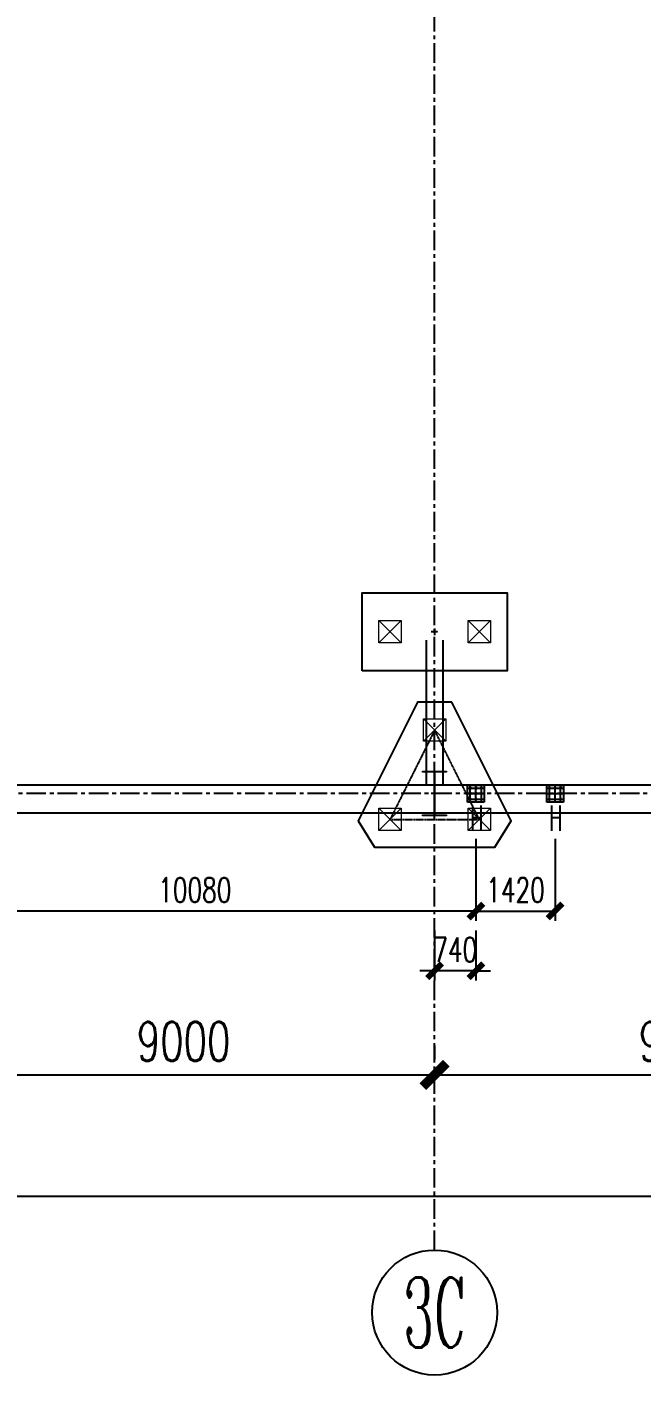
# Model space of a CAD drawing. Extents: x 782294 to 1727252, y -631030 to 17645.
# Drawn here: x 1157669 to 1168680, y -597738 to -573578 of the extents above; entities that cross this region are included whole.
import ezdxf
from ezdxf.enums import TextEntityAlignment as Align

# ---------------------------------------------------------------- set-up
doc = ezdxf.new("R2010")
doc.units = 0
doc.linetypes.add('CENTER', pattern=[2, 1.25, -0.25, 0.25, -0.25])
doc.layers.get('Defpoints').update_dxf_attribs({"color": 210})
for name, color, linetype in [('!ZN1-标注-173', 173, 'Continuous'), ('!ZN3-铝板幕墙-3', 3, 'Continuous'), ('2钢材断面', 2, 'Continuous'), ('30预埋件', 30, 'Continuous'), ('3符号', 3, 'Continuous'), ('40钢材投影', 40, 'Continuous'), ('A-AXIS-DP', 126, 'Continuous'), ('ALT_CEN-0-30', 1, 'CENTER'), ('DIM', 173, 'Continuous'), ('DOTE', 1, 'CENTER'), ('S-BKL', 4, 'Continuous'), ('S-DOTE1', 140, 'CENTER'), ('S-HATCH1-W', 252, 'Continuous'), ('结构轮廓线', 1, 'Continuous')]:
    doc.layers.add(name, color=color, linetype=linetype)
doc.layers.add('S-col', color=2, linetype='Continuous', lineweight=0)
doc.layers.add('S-zhuang', color=1, linetype='Continuous', lineweight=0)
doc.styles.add('_TCH_AXIS', font='COMPLEX', dxfattribs={"bigfont": 'GBCBIG'})
doc.styles.add('DHTEXT-1', font='romans.shx', dxfattribs={"width": 0.7, "bigfont": 'chinese.shx'})
doc.dimstyles.new('ZN175', dxfattribs={"dimscale": 175, "dimtxt": 2.5, "dimasz": 1.5, "dimexe": 1, "dimexo": 2, "dimgap": 0.9, "dimtad": 1, "dimdec": 0, "dimdsep": 46, "dimtxsty": 'DHTEXT-1', "dimblk": 'ARCHTICK', "dimcen": 2.5, "dimclrd": 173, "dimclre": 173, "dimclrt": 7, "dimazin": 2, "dimtfac": 1, "dimtdec": 0, "dimtix": 1, "dimtmove": 2, "dimatfit": 3, "dimfxl": 0, "dimtolj": 1, "dimtzin": 0, "dimarcsym": 0})
doc.dimstyles.new('ZN280', dxfattribs={"dimscale": 280, "dimtxt": 2.5, "dimasz": 1.5, "dimexe": 1, "dimexo": 2, "dimgap": 0.9, "dimtad": 1, "dimdec": 0, "dimdsep": 46, "dimtxsty": 'DHTEXT-1', "dimblk": 'ARCHTICK', "dimcen": 2.5, "dimclrd": 173, "dimclre": 173, "dimclrt": 7, "dimazin": 2, "dimtfac": 1, "dimtdec": 0, "dimtix": 1, "dimtmove": 2, "dimatfit": 3, "dimfxl": 0, "dimarcsym": 0})

# ---------------------------------------------------------------- blocks, each defined once
blk = doc.blocks.new('卓越-轴号')
blk.add_circle((0, 0), 4)
at = {"color": 0, "style": '_TCH_AXIS', "width": 1.041667, "flags": 8}
blk.add_attdef('A', text='', height=4.48, dxfattribs=at).set_placement((-2, -2.24), (2, -2.24), align=Align.FIT)
blk = doc.blocks.new('_ArchTick')
at = {"color": 0, "linetype": 'ByBlock', "const_width": 0.4}
blk.add_lwpolyline([(-0.5, -0.5), (0.5, 0.5)], dxfattribs=at)
blk = doc.blocks.new('*D1509')
at = {"layer": 'Defpoints', "color": 0, "ltscale": 2800, "transparency": 16777216}
for p in [(166000, -5042), (157000, -5075), (166000, -5075)]:
    blk.add_point(p, dxfattribs=at)
at = {"layer": 'DIM', "color": 173, "linetype": 'ByBlock', "lineweight": -2, "ltscale": 2800, "transparency": 16777216}
for p, q in [((157000, -4515), (157000, -4762)), ((166000, -4515), (166000, -4762)), ((157000, -5042), (166000, -5042))]:
    blk.add_line(p, q, dxfattribs=at)
at = {"layer": 'DIM', "color": 173, "lineweight": -2, "ltscale": 2800, "transparency": 16777216, "xscale": 420, "yscale": 420, "zscale": 420, "rotation": 180}
blk.add_blockref('_ArchTick', (157000, -5042), dxfattribs=at)
at = {"layer": 'DIM', "color": 173, "lineweight": -2, "ltscale": 2800, "transparency": 16777216, "xscale": 420, "yscale": 420, "zscale": 420}
blk.add_blockref('_ArchTick', (166000, -5042), dxfattribs=at)
at = {"layer": 'DIM', "color": 7, "ltscale": 2800, "transparency": 16777216, "insert": (161500, -4440), "char_height": 700, "attachment_point": 5, "style": 'DHTEXT-1'}
blk.add_mtext('9000', dxfattribs=at)
blk = doc.blocks.new('*D1510')
at = {"layer": 'Defpoints', "color": 0, "ltscale": 2800, "transparency": 16777216}
for p in [(175000, -5042), (166000, -5075), (175000, -5075)]:
    blk.add_point(p, dxfattribs=at)
at = {"layer": 'DIM', "color": 173, "linetype": 'ByBlock', "lineweight": -2, "ltscale": 2800, "transparency": 16777216}
for p, q in [((166000, -4515), (166000, -4762)), ((175000, -4515), (175000, -4762)), ((166000, -5042), (175000, -5042))]:
    blk.add_line(p, q, dxfattribs=at)
at = {"layer": 'DIM', "color": 173, "lineweight": -2, "ltscale": 2800, "transparency": 16777216, "xscale": 420, "yscale": 420, "zscale": 420, "rotation": 180}
blk.add_blockref('_ArchTick', (166000, -5042), dxfattribs=at)
at = {"layer": 'DIM', "color": 173, "lineweight": -2, "ltscale": 2800, "transparency": 16777216, "xscale": 420, "yscale": 420, "zscale": 420}
blk.add_blockref('_ArchTick', (175000, -5042), dxfattribs=at)
at = {"layer": 'DIM', "color": 7, "ltscale": 2800, "transparency": 16777216, "insert": (170500, -4440), "char_height": 700, "attachment_point": 5, "style": 'DHTEXT-1'}
blk.add_mtext('9000', dxfattribs=at)
blk = doc.blocks.new('*D1542')
at = {"layer": 'Defpoints', "color": 0, "ltscale": 2800, "transparency": 16777216}
for p in [(0, -6374), (184000, -6374), (0, -7223)]:
    blk.add_point(p, dxfattribs=at)
at = {"layer": 'DIM', "color": 173, "linetype": 'ByBlock', "lineweight": -2, "ltscale": 2800, "transparency": 16777216}
for p, q in [((0, -6934), (0, -7503)), ((184000, -6934), (184000, -7503)), ((184000, -7223), (0, -7223))]:
    blk.add_line(p, q, dxfattribs=at)
at = {"layer": 'DIM', "color": 173, "lineweight": -2, "ltscale": 2800, "transparency": 16777216, "xscale": 420, "yscale": 420, "zscale": 420, "rotation": 180}
blk.add_blockref('_ArchTick', (0, -7223), dxfattribs=at)
at = {"layer": 'DIM', "color": 173, "lineweight": -2, "ltscale": 2800, "transparency": 16777216, "xscale": 420, "yscale": 420, "zscale": 420}
blk.add_blockref('_ArchTick', (184000, -7223), dxfattribs=at)
at = {"layer": 'DIM', "color": 7, "ltscale": 2800, "transparency": 16777216, "insert": (92000, -6621), "char_height": 700, "attachment_point": 5, "style": 'DHTEXT-1'}
blk.add_mtext('184000', dxfattribs=at)
blk = doc.blocks.new('20250903183753')
at = {"layer": '2钢材断面'}
for p, q in [((150, 0), (-150, 0)), ((-150, 0), (-150, -300)), ((150, -300), (150, 0)), ((-150, -300), (150, -300))]:
    blk.add_line(p, q, dxfattribs=at)
at = {"layer": '40钢材投影'}
for centre, radius in [((-100, -50), 12), ((-100, -150), 12), ((-100, -250), 12), ((-100, -50), 6), ((-100, -150), 6), ((0, -50), 12), ((0, -150), 12), ((0, -250), 12), ((0, -50), 6), ((0, -150), 6), ((100, -50), 12), ((100, -150), 12), ((100, -251), 12), ((100, -50), 6), ((100, -150), 6), ((-100, -250), 6), ((0, -250), 6), ((100, -251), 6)]:
    blk.add_circle(centre, radius, dxfattribs=at)
at = {"layer": 'ALT_CEN-0-30', "ltscale": 20}
for p, q in [((-100, 0), (-100, -300)), ((0, 0), (0, -300)), ((100, 0), (100, -300)), ((-150, -50), (150, -50)), ((-150, -150), (150, -150)), ((-150, -250), (150, -250))]:
    blk.add_line(p, q, dxfattribs=at)
blk = doc.blocks.new('20250903183821')
at = {"ltscale": 50}
blk.add_blockref('20250903183753', (0, 0), dxfattribs=at)
at = {"layer": '30预埋件', "style": 'DHTEXT-1', "text_generation_flag": 6, "width": 0.55}
blk.add_attdef('B', (-105, 65), '', height=450, rotation=180, dxfattribs=at)
blk = doc.blocks.new('20250913102846')
at = {"ltscale": 500}
ref = blk.add_blockref('20250903183821', (166740, -150), dxfattribs=dict(at, xscale=-1, rotation=180))
ref.add_attrib('B', 'H', (166635, -665), dxfattribs={"layer": '30预埋件', "height": 450, "rotation": 180, "style": 'DHTEXT-1', "text_generation_flag": 6, "width": 0.55})
ref = blk.add_blockref('20250903183821', (168160, -150), dxfattribs=dict(at, xscale=-1, rotation=180))
ref.add_attrib('B', 'H', (168055, -665), dxfattribs={"layer": '30预埋件', "height": 450, "rotation": 180, "style": 'DHTEXT-1', "text_generation_flag": 6, "width": 0.55})
blk = doc.blocks.new('*D1159')
at = {"layer": 'Defpoints', "color": 0, "ltscale": 1750, "transparency": 16777216}
for p in [(1165719, -587780), (1167139, -587780), (1167139, -589422)]:
    blk.add_point(p, dxfattribs=at)
at = {"layer": 'DIM', "color": 173, "linetype": 'ByBlock', "lineweight": -2, "ltscale": 1750, "transparency": 16777216}
for p, q in [((1165719, -588130), (1165719, -589597)), ((1167139, -588130), (1167139, -589597)), ((1165719, -589422), (1167139, -589422))]:
    blk.add_line(p, q, dxfattribs=at)
at = {"layer": 'DIM', "color": 173, "lineweight": -2, "ltscale": 1750, "transparency": 16777216, "xscale": 262.5, "yscale": 262.5, "zscale": 262.5, "rotation": 180}
blk.add_blockref('_ArchTick', (1165719, -589422), dxfattribs=at)
at = {"layer": 'DIM', "color": 173, "lineweight": -2, "ltscale": 1750, "transparency": 16777216, "xscale": 262.5, "yscale": 262.5, "zscale": 262.5}
blk.add_blockref('_ArchTick', (1167139, -589422), dxfattribs=at)
at = {"layer": 'DIM', "color": 7, "ltscale": 1750, "transparency": 16777216, "insert": (1166429, -589046), "char_height": 437.5, "attachment_point": 5, "style": 'DHTEXT-1'}
blk.add_mtext('\\A1;1420', dxfattribs=at)
blk = doc.blocks.new('*D1618')
at = {"layer": 'Defpoints', "color": 0, "ltscale": 1750, "transparency": 16777216}
for p in [(1155639, -587780), (1165719, -587780), (1155639, -589422)]:
    blk.add_point(p, dxfattribs=at)
at = {"layer": 'DIM', "color": 173, "linetype": 'ByBlock', "lineweight": -2, "ltscale": 1750, "transparency": 16777216}
for p, q in [((1155639, -588130), (1155639, -589597)), ((1165719, -588130), (1165719, -589597)), ((1165719, -589422), (1155639, -589422))]:
    blk.add_line(p, q, dxfattribs=at)
at = {"layer": 'DIM', "color": 173, "lineweight": -2, "ltscale": 1750, "transparency": 16777216, "xscale": 262.5, "yscale": 262.5, "zscale": 262.5, "rotation": 180}
blk.add_blockref('_ArchTick', (1155639, -589422), dxfattribs=at)
at = {"layer": 'DIM', "color": 173, "lineweight": -2, "ltscale": 1750, "transparency": 16777216, "xscale": 262.5, "yscale": 262.5, "zscale": 262.5}
blk.add_blockref('_ArchTick', (1165719, -589422), dxfattribs=at)
at = {"layer": 'DIM', "color": 7, "ltscale": 1750, "transparency": 16777216, "insert": (1160679, -589046), "char_height": 437.5, "attachment_point": 5, "style": 'DHTEXT-1'}
blk.add_mtext('\\A1;10080', dxfattribs=at)
blk = doc.blocks.new('*D1625')
at = {"layer": '!ZN1-标注-173', "color": 173, "linetype": 'ByBlock', "lineweight": -2, "ltscale": 1750, "transparency": 16777216}
for p, q in [((1164979, -589772), (1164979, -590667)), ((1165719, -589772), (1165719, -590667)), ((1164979, -590492), (1164716, -590492)), ((1165719, -590492), (1164979, -590492)), ((1165719, -590492), (1165981, -590492))]:
    blk.add_line(p, q, dxfattribs=at)
at = {"layer": 'Defpoints', "color": 0, "ltscale": 1750, "transparency": 16777216}
for p in [(1164979, -589422), (1165719, -589422), (1164979, -590492)]:
    blk.add_point(p, dxfattribs=at)
at = {"layer": '!ZN1-标注-173', "color": 173, "lineweight": -2, "ltscale": 1750, "transparency": 16777216, "xscale": 262.5, "yscale": 262.5, "zscale": 262.5}
blk.add_blockref('_ArchTick', (1164979, -590492), dxfattribs=at)
at = {"layer": '!ZN1-标注-173', "color": 173, "lineweight": -2, "ltscale": 1750, "transparency": 16777216, "xscale": 262.5, "yscale": 262.5, "zscale": 262.5, "rotation": 180}
blk.add_blockref('_ArchTick', (1165719, -590492), dxfattribs=at)
at = {"layer": '!ZN1-标注-173', "color": 7, "ltscale": 1750, "transparency": 16777216, "insert": (1165349, -590115), "char_height": 437.5, "attachment_point": 5, "style": 'DHTEXT-1'}
blk.add_mtext('\\A1;740', dxfattribs=at)
blk = doc.blocks.new('S-ZHUANG-400')
at = {"layer": 'S-zhuang'}
for p, q in [((200, -200), (-200, 200)), ((-200, -200), (200, 200))]:
    blk.add_line(p, q, dxfattribs=at)
blk.add_lwpolyline([(-200, 200), (200, 200), (200, -200), (-200, -200)], close=True, dxfattribs=at)
blk = doc.blocks.new('CT3')
at = {"layer": 'S-DOTE1', "ltscale": 0.25}
for p, q in [((-101758, -257494), (-101758, -257614)), ((-101698, -257554), (-101818, -257554))]:
    blk.add_line(p, q, dxfattribs=at)
at = {"layer": 'S-DOTE1', "linetype": 'CENTER', "ltscale": 0.25}
blk.add_lwpolyline([(-100958, -258016), (-101758, -256416), (-102558, -258016)], close=True, dxfattribs=at)
at = {"layer": 'S-HATCH1-W'}
blk.add_lwpolyline([(-101449, -255916), (-102067, -255916), (-103130, -258042), (-102837, -258516), (-100680, -258516), (-100387, -258042)], close=True, dxfattribs=at)
at = {"layer": 'S-zhuang', "rotation": 90}
for p in [(-101758, -256416), (-102558, -258016), (-100958, -258016)]:
    blk.add_blockref('S-ZHUANG-400', p, dxfattribs=at)
blk = doc.blocks.new('CT2')
at = {"layer": 'S-DOTE1', "ltscale": 0.25}
for p, q in [((-193565, -187166), (-193685, -187166)), ((-193625, -187226), (-193625, -187106))]:
    blk.add_line(p, q, dxfattribs=at)
at = {"layer": 'S-HATCH1-W'}
blk.add_lwpolyline([(-194325, -185866), (-192925, -185866), (-192925, -188466), (-194325, -188466)], close=True, dxfattribs=at)
at = {"layer": 'S-zhuang'}
for p in [(-193625, -186366), (-193625, -187966)]:
    blk.add_blockref('S-ZHUANG-400', p, dxfattribs=at)
blk = doc.blocks.new('A$C46867589')
at = {"layer": 'S-BKL'}
for p, q in [((166150, 2750), (166150, 150)), ((184450, -350), (-550, -350))]:
    blk.add_line(p, q, dxfattribs=at)
for points in [[(184050, 51750), (184050, 150), (-150, 150)], [(165850, 2750), (165850, 150)]]:
    blk.add_lwpolyline(points, dxfattribs=at)
at = {"layer": 'S-col'}
blk.add_lwpolyline([(165785, 400), (166215, 400), (166215, 382), (166006, 382), (166006, -382), (166215, -382), (166215, -400), (165785, -400), (165785, -382), (165994, -382), (165994, 382), (165785, 382)], close=True, dxfattribs=at)
at = {"layer": 'S-zhuang', "rotation": 90}
blk.add_blockref('CT2', (-21166, 196525), dxfattribs=at)
at = {"layer": 'S-zhuang'}
blk.add_blockref('CT3', (267758, 257554), dxfattribs=at)
blk = doc.blocks.new('20250821100720')
at = {"layer": 'DOTE', "ltscale": 280}
for p, q in [((166000, -8180), (166000, 83777.4)), ((195431, 0), (-7455.8, 0))]:
    blk.add_line(p, q, dxfattribs=at)
at = {"layer": '3符号', "color": 7}
ref = blk.add_blockref('卓越-轴号', (166000, -9300), dxfattribs=dict(at, xscale=280, yscale=280, zscale=280))
ref.add_attrib('A', '3C', dxfattribs={"layer": '0', "color": 0, "height": 1254.4, "style": '_TCH_AXIS', "width": 0.551471}).set_placement((165440, -9927.2), (166560, -9927.2), align=Align.FIT)
at = {"layer": 'DIM', "ltscale": 2800}
for base, p1, p2, picture, middle in [((166000, -5042.5), (157000, -5075), (166000, -5075), '*D1509', (161500, -4440.5)), ((175000, -5042.5), (166000, -5075), (175000, -5075), '*D1510', (170500, -4440.5))]:
    dim = blk.add_linear_dim(base=base, p1=p1, p2=p2, angle=180, dimstyle='ZN280', dxfattribs=at)
    dim.commit()
    dim.dimension.update_dxf_attribs({"geometry": picture, "text_midpoint": middle})
dim = blk.add_aligned_dim(p1=(184000, -6373.5), p2=(0, -6373.5), distance=849.5, dimstyle='ZN280', dxfattribs=at)
dim.commit()
dim.dimension.update_dxf_attribs({"geometry": '*D1542', "text_midpoint": (92000, -6621)})

msp = doc.modelspace()

# ---------------------------------------------------------------- block references
at = {"layer": '!ZN3-铝板幕墙-3', "ltscale": 1750}
msp.add_blockref('A$C46867589', (998978.7, -587318.4), dxfattribs=at)
at = {"layer": 'A-AXIS-DP', "ltscale": 2800}
msp.add_blockref('20250821100720', (998978.7, -587318.4), dxfattribs=at)
at = {"layer": '结构轮廓线', "ltscale": 500}
msp.add_blockref('20250913102846', (998978.7, -587318.4), dxfattribs=at)

# ---------------------------------------------------------------- dimensions: what is measured, and where the dimension line sits
at = {"layer": '!ZN1-标注-173', "ltscale": 1750}
dim = msp.add_linear_dim(base=(1164978.7, -590491.6), p1=(1165718.7, -589422.4), p2=(1164978.7, -589422.4), dimstyle='ZN175', dxfattribs=at)
dim.commit()
dim.dimension.update_dxf_attribs({"geometry": '*D1625', "text_midpoint": (1165348.7, -590115.4)})
at = {"layer": 'DIM', "ltscale": 1750}
for base, p2, picture, middle in [((1155638.7, -589422.4), (1155638.7, -587780.3), '*D1618', (1160678.7, -589046.2)), ((1167138.7, -589422.4), (1167138.7, -587780.3), '*D1159', (1166428.7, -589046.2))]:
    dim = msp.add_linear_dim(base=base, p1=(1165718.7, -587780.3), p2=p2, dimstyle='ZN175', dxfattribs=at)
    dim.commit()
    dim.dimension.update_dxf_attribs({"geometry": picture, "text_midpoint": middle})

doc.saveas('drawing.dxf')
